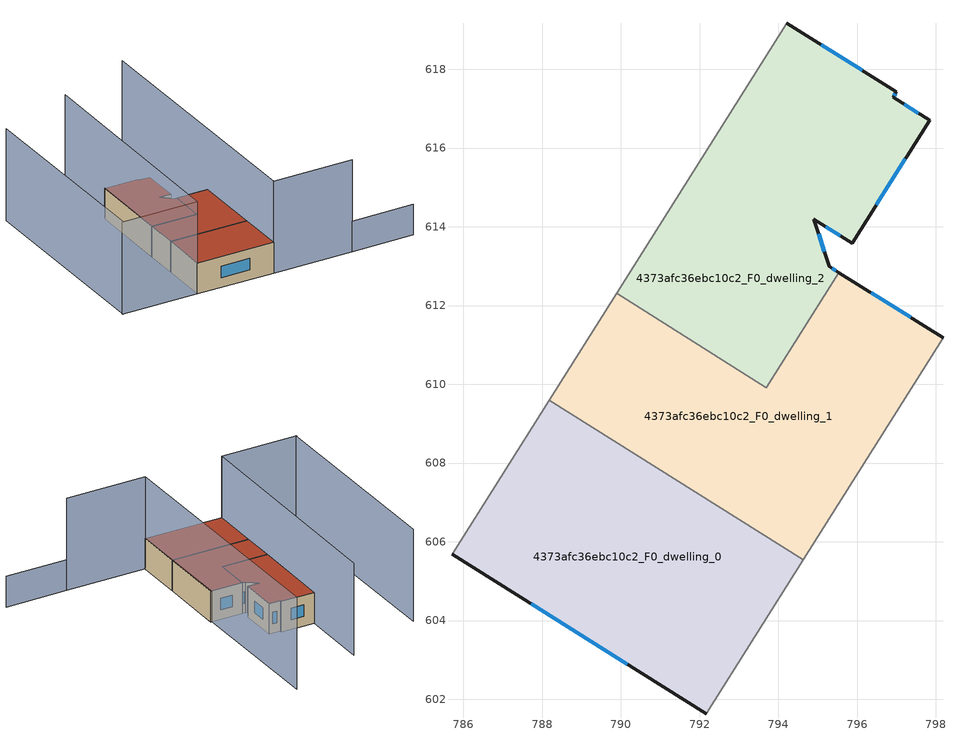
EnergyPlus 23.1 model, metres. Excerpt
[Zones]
4373afc36ebc10c2_F0_dwelling_0
 floor ground (EU_floor_Construction): 794.63,605.54 792.17,601.63 785.71,605.68 788.18,609.6 z0
 wall outside (EU_wall_Construction): 785.71,605.68 792.17,601.63 z0:3
 wall adiabatic (EU_wall_Construction): 788.18,609.6 785.71,605.68 / 792.17,601.63 794.63,605.54 z0:3
 wall to 4373afc36ebc10c2_F0_dwelling_1 (EU_wall_Construction): 794.63,605.54 788.18,609.6 z0:3
 window (EU_Window_Construction): 787.72,604.42 790.16,602.89 z0.93:2.07
 roof outside (EU_roof_Construction): 792.17,601.63 794.63,605.54 788.18,609.6 785.71,605.68 z3
4373afc36ebc10c2_F0_dwelling_1
 floor ground (EU_floor_Construction): 798.18,611.18 794.63,605.54 788.18,609.6 789.89,612.31 793.69,609.92 795.53,612.84 z0
 wall outside (EU_wall_Construction): 798.18,611.18 795.53,612.84 z0:3
 wall adiabatic (EU_wall_Construction): 794.63,605.54 798.18,611.18 / 789.89,612.31 788.18,609.6 z0:3
 wall to 4373afc36ebc10c2_F0_dwelling_2 (EU_wall_Construction): 795.53,612.84 793.69,609.92 789.89,612.31 z0:3
 window (EU_Window_Construction): 797.35,611.7 796.36,612.32 z0.93:2.07
 roof outside (EU_roof_Construction): 794.63,605.54 798.18,611.18 795.53,612.84 793.69,609.92 789.89,612.31 788.18,609.6 z3
4373afc36ebc10c2_F0_dwelling_2
 floor ground (EU_floor_Construction): 797,617.43 796.91,617.29 797.84,616.71 795.88,613.58 794.9,614.19 795.29,613 795.53,612.84 793.69,609.92 789.89,612.31 794.22,619.17 z0
 wall outside (EU_wall_Construction): 795.53,612.84 795.29,613 794.9,614.19 795.88,613.58 797.84,616.71 796.91,617.29 797,617.43 794.22,619.17 z0:3
 wall adiabatic (EU_wall_Construction): 794.22,619.17 789.89,612.31 z0:3
 window (EU_Window_Construction): 795.46,612.89 795.36,612.95 / 796.13,617.97 795.08,618.63 / 796.94,617.33 796.97,617.38 / 797.55,616.89 797.2,617.11 / 796.49,614.55 797.23,615.73 / 795.2,614 795.57,613.77 / 795.16,613.37 795.02,613.82 z0.93:2.07
 roof outside (EU_roof_Construction): 795.53,612.84 795.29,613 794.9,614.19 795.88,613.58 797.84,616.71 796.91,617.29 797,617.43 794.22,619.17 789.89,612.31 793.69,609.92 z3
shading: 803.99,594.26 798.8,597.46 z0:3; 798.81,597.47 792.15,601.59 / 792.15,601.59 805.69,623.5 / 797.86,624.94 785.7,605.67 / 785.7,605.67 779.36,609.67 / 789.92,626.56 779.44,609.62 z0:9
[Building]
EU S2 Campaign: North Axis=0; Terrain=City; Solar Distribution=FullExterior
[Site:Location]
Montreal-Trudeau.Intl.AP: Latitude=45.4667; Longitude=-73.75; Time Zone=-5; Elevation=36
[SizingPeriod:WeatherFileDays]
AnnualSizingPeriod: Begin Month=1; Begin Day of Month=1; End Month=12; End Day of Month=31; Day of Week for Start Day=Monday; Use Weather File Daylight Saving Period=No; Use Weather File Rain and Snow Indicators=No
[MATERIAL]
EU_InternalMass_Material: Roughness=MediumRough; Thickness=0.1; Conductivity=1; Density=1800; Specific Heat=900; Thermal Absorptance=0.9; Solar Absorptance=0.7; Visible Absorptance=0.7
[MATERIAL:NOMASS] Roughness=MediumRough; Thermal Absorptance=0.9; Solar Absorptance=0.7; Visible Absorptance=0.7
Name | Thermal Resistance
EU_wall_NoMass; EU_floor_NoMass | 1.36485
EU_roof_NoMass | 2.55992
[WINDOWMATERIAL:SIMPLEGLAZINGSYSTEM]
EU_Window_SimpleGlazing: UFactor=3.92339; Solar Heat Gain Coefficient=0.8; Visible Transmittance=0.8
[CONSTRUCTION]
EU_wall_Construction: EU_wall_NoMass
EU_roof_Construction: EU_roof_NoMass
EU_floor_Construction: EU_floor_NoMass
EU_Window_Construction: EU_Window_SimpleGlazing
EU_InternalMass_Construction: EU_InternalMass_Material
[ZONE] Type=1; Multiplier=1; Ceiling Height=autocalculate; Floor Area=autocalculate; Part of Total Floor Area=Yes
Name | Volume
4373afc36ebc10c2_F0_dwelling_0 | 105.694
4373afc36ebc10c2_F0_dwelling_1 | 105.693
4373afc36ebc10c2_F0_dwelling_2 | 105.689
[INTERNALMASS] Construction=EU_InternalMass_Construction
Name | Zone or ZoneList | Surface Area
4373afc36ebc10c2_F0_dwelling_0_EU_InternalMass | 4373afc36ebc10c2_F0_dwelling_0 | 35.2296
4373afc36ebc10c2_F0_dwelling_1_EU_InternalMass | 4373afc36ebc10c2_F0_dwelling_1 | 35.2309
4373afc36ebc10c2_F0_dwelling_2_EU_InternalMass | 4373afc36ebc10c2_F0_dwelling_2 | 35.23
[OTHEREQUIPMENT] Fuel Type=Electricity; Design Level Calculation Method=Watts/Area; Power per Zone Floor Area=1; Fraction Latent=0; Fraction Radiant=0; Fraction Lost=0; Carbon Dioxide Generation Rate=0; EndUse Subcategory=EU_Step8_InternalGains
Name | Zone or ZoneList or Space or SpaceList | Schedule
EU_Step8_InternalGain_4373afc36ebc10c2_F0_dwelling_0_f000 | 4373afc36ebc10c2_F0_dwelling_0 | EU_Step8_GainSchedule_4373afc36ebc10c2_F0_dwelling_0_f000
EU_Step8_InternalGain_4373afc36ebc10c2_F0_dwelling_1_f000 | 4373afc36ebc10c2_F0_dwelling_1 | EU_Step8_GainSchedule_4373afc36ebc10c2_F0_dwelling_1_f000
EU_Step8_InternalGain_4373afc36ebc10c2_F0_dwelling_2_f000 | 4373afc36ebc10c2_F0_dwelling_2 | EU_Step8_GainSchedule_4373afc36ebc10c2_F0_dwelling_2_f000
[ZONEVENTILATION:DESIGNFLOWRATE] Schedule=EU_AlwaysOn; Design Flow Rate Calculation Method=AirChanges/Hour; Air Changes per Hour=0.860309; Ventilation Type=Natural; Fan Pressure Rise=0; Fan Total Efficiency=1; Constant Term Coefficient=1; Temperature Term Coefficient=0; Velocity Term Coefficient=0; Velocity Squared Term Coefficient=0; Minimum Indoor Temperature=-100; Maximum Indoor Temperature=100; Delta Temperature=-100; Minimum Outdoor Temperature=-100; Maximum Outdoor Temperature=100; Maximum Wind Speed=40
Name | Zone or ZoneList or Space or SpaceList
EU_ConstantAir_4373afc36ebc10c2_F0_dwelling_0 | 4373afc36ebc10c2_F0_dwelling_0
EU_ConstantAir_4373afc36ebc10c2_F0_dwelling_1 | 4373afc36ebc10c2_F0_dwelling_1
EU_ConstantAir_4373afc36ebc10c2_F0_dwelling_2 | 4373afc36ebc10c2_F0_dwelling_2
[HVACTEMPLATE:THERMOSTAT] Constant Heating Setpoint=20; Constant Cooling Setpoint=50
EU_HeatOnly_4373afc36ebc10c2_F0_dwelling_0; EU_HeatOnly_4373afc36ebc10c2_F0_dwelling_1; EU_HeatOnly_4373afc36ebc10c2_F0_dwelling_2
[HVACTEMPLATE:ZONE:IDEALLOADSAIRSYSTEM] System Availability Schedule=EU_AlwaysOn; Maximum Heating Supply Air Temperature=50; Minimum Cooling Supply Air Temperature=13; Maximum Heating Supply Air Humidity Ratio=0.0156; Minimum Cooling Supply Air Humidity Ratio=0.0077; Heating Limit=NoLimit; Cooling Limit=NoLimit; Heating Availability Schedule=EU_AlwaysOn; Cooling Availability Schedule=EU_CoolingOff; Dehumidification Control Type=ConstantSensibleHeatRatio; Cooling Sensible Heat Ratio=0.7; Dehumidification Setpoint=60; Humidification Control Type=None; Humidification Setpoint=30; Outdoor Air Method=None; Outdoor Air Flow Rate per Person=0.00944; Outdoor Air Flow Rate per Zone Floor Area=0; Outdoor Air Flow Rate per Zone=0; Demand Controlled Ventilation Type=None; Outdoor Air Economizer Type=NoEconomizer; Heat Recovery Type=None; Sensible Heat Recovery Effectiveness=0.7; Latent Heat Recovery Effectiveness=0.65
Name | Template Thermostat
4373afc36ebc10c2_F0_dwelling_0 | EU_HeatOnly_4373afc36ebc10c2_F0_dwelling_0
4373afc36ebc10c2_F0_dwelling_1 | EU_HeatOnly_4373afc36ebc10c2_F0_dwelling_1
4373afc36ebc10c2_F0_dwelling_2 | EU_HeatOnly_4373afc36ebc10c2_F0_dwelling_2
[SIZING:ZONE] Zone Cooling Design Supply Air Temperature Input Method=SupplyAirTemperature; Zone Cooling Design Supply Air Temperature=13; Zone Heating Design Supply Air Temperature Input Method=SupplyAirTemperature; Zone Heating Design Supply Air Temperature=50; Zone Cooling Design Supply Air Humidity Ratio=0.008; Zone Heating Design Supply Air Humidity Ratio=0.008; Cooling Design Air Flow Method=DesignDay; Cooling Design Air Flow Rate=0; Cooling Minimum Air Flow per Zone Floor Area=0.000762; Cooling Minimum Air Flow=0; Cooling Minimum Air Flow Fraction=0.2; Heating Design Air Flow Method=DesignDay; Heating Design Air Flow Rate=0; Heating Maximum Air Flow per Zone Floor Area=0.002032; Heating Maximum Air Flow=0.141576; Heating Maximum Air Flow Fraction=0.3; Account for Dedicated Outdoor Air System=No; Dedicated Outdoor Air System Control Strategy=NeutralSupplyAir; Dedicated Outdoor Air Low Setpoint Temperature for Design=autosize; Dedicated Outdoor Air High Setpoint Temperature for Design=autosize; Zone Load Sizing Method=Sensible Load Only No Latent Load; Zone Latent Cooling Design Supply Air Humidity Ratio Input Method=HumidityRatioDifference; Zone Cooling Design Supply Air Humidity Ratio Difference=0.005; Zone Latent Heating Design Supply Air Humidity Ratio Input Method=HumidityRatioDifference; Zone Humidification Design Supply Air Humidity Ratio Difference=0.005
4373afc36ebc10c2_F0_dwelling_0; 4373afc36ebc10c2_F0_dwelling_1; 4373afc36ebc10c2_F0_dwelling_2
[SCHEDULE:CONSTANT]
Name | Hourly Value
EU_AlwaysOn | 1
EU_CoolingOff | 0
[SCHEDULE:FILE] Column Number=1; Rows to Skip at Top=0; Number of Hours of Data=8760; Column Separator=Comma; Interpolate to Timestep=No; Minutes per Item=60; Adjust Schedule for Daylight Savings=Yes
Name | File
EU_Step8_GainSchedule_4373afc36ebc10c2_F0_dwelling_0_f000 | ../../schedules/4373afc36ebc10c2/4373afc36ebc10c2_F0_dwelling_0_f000_gain.csv
EU_Step8_GainSchedule_4373afc36ebc10c2_F0_dwelling_1_f000 | ../../schedules/4373afc36ebc10c2/4373afc36ebc10c2_F0_dwelling_1_f000_gain.csv
EU_Step8_GainSchedule_4373afc36ebc10c2_F0_dwelling_2_f000 | ../../schedules/4373afc36ebc10c2/4373afc36ebc10c2_F0_dwelling_2_f000_gain.csv
